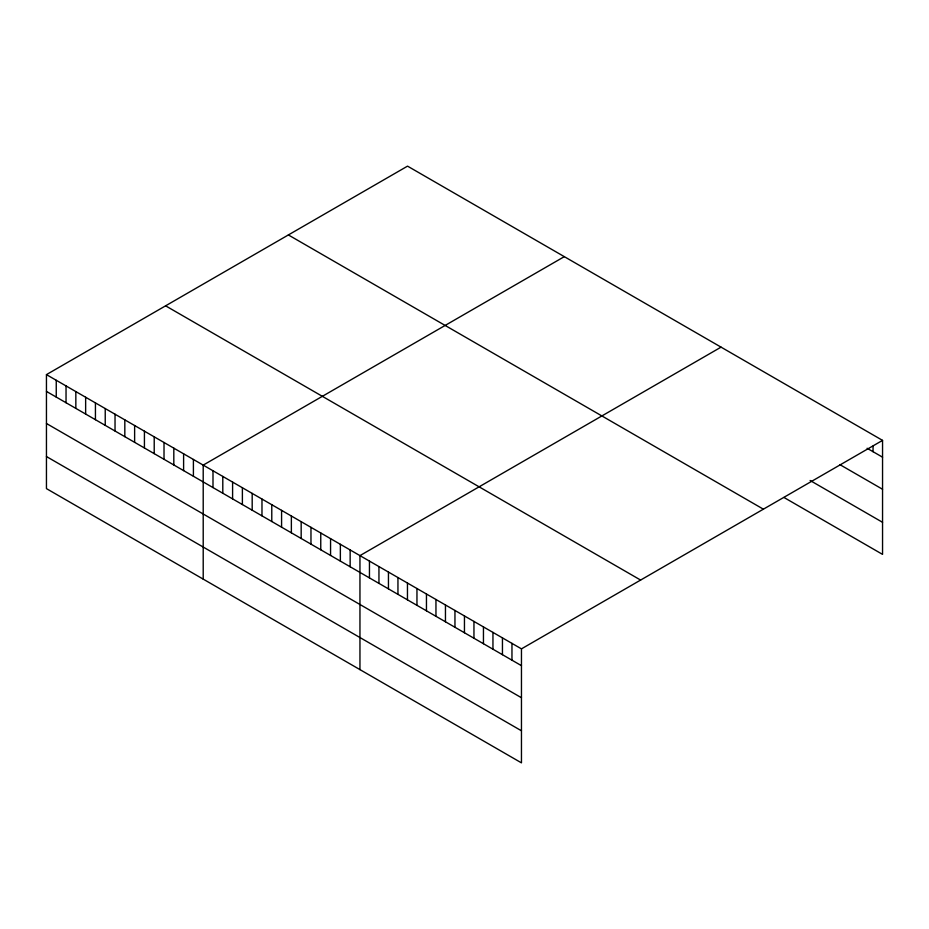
<?xml version="1.0" encoding="UTF-8"?>
<svg xmlns="http://www.w3.org/2000/svg" width="929" height="929" viewBox="0 0 929 929"><rect width="100%" height="100%" fill="white"/><g stroke="black" fill="none" stroke-linecap="round" stroke-linejoin="round"><path stroke-width="1.39" d="M46.45 374.619L521.459 648.86L521.459 762.86L46.45 488.619L46.45 374.619L407.541 166.14L882.55 440.381L882.55 554.381L783.983 497.479M564.298 256.648L203.207 465.115L203.207 579.115M721.043 347.144L359.953 555.623L359.953 669.612M521.459 648.86L882.55 440.381M867.117 448.266L882.55 457.184M839.804 464.581L882.55 489.258M810.111 480.479L882.55 522.307M288.385 234.944L763.394 509.185M165.606 305.827L640.615 580.068M46.45 391.423L521.459 665.663M46.45 423.496L521.459 697.737M46.45 456.545L521.459 730.786M873.051 446.094L873.051 451.703M511.96 643.379L511.96 660.171M502.45 637.886L502.45 654.69M492.951 632.405L492.951 649.208M483.452 626.924L483.452 643.716M473.953 621.431L473.953 638.235M464.454 615.95L464.454 632.754M454.955 610.469L454.955 627.261M445.455 604.976L445.455 621.78M435.956 599.495L435.956 616.299M426.457 594.014L426.457 610.806M416.958 588.521L416.958 605.325M407.459 583.04L407.459 599.844M397.949 577.559L397.949 594.351M388.45 572.078L388.45 588.87M378.951 566.585L378.951 583.389M369.452 561.104L369.452 577.896M350.152 549.956L350.152 566.76M340.362 544.301L340.362 561.104M330.561 538.646L330.561 555.449M320.76 532.991L320.76 549.794M310.971 527.335L310.971 544.139M301.17 521.68L301.17 538.483M291.369 516.025L291.369 532.828M281.58 510.369L281.58 527.173M271.779 504.714L271.779 521.506M261.978 499.059L261.978 515.85M252.189 493.404L252.189 510.195M242.388 487.748L242.388 504.54M232.598 482.081L232.598 498.885M222.797 476.426L222.797 493.229M212.996 470.771L212.996 487.574M193.406 459.46L193.406 476.263M183.605 453.805L183.605 470.608M173.816 448.15L173.816 464.953M164.015 442.494L164.015 459.298M154.214 436.839L154.214 453.631M144.425 431.184L144.425 447.975M134.624 425.528L134.624 442.32M124.823 419.873L124.823 436.665M115.033 414.206L115.033 431.01M105.232 408.551L105.232 425.354M95.432 402.896L95.432 419.699M85.642 397.24L85.642 414.044M75.841 391.585L75.841 408.388M66.04 385.93L66.04 402.733M56.251 380.275L56.251 397.078"/></g></svg>
